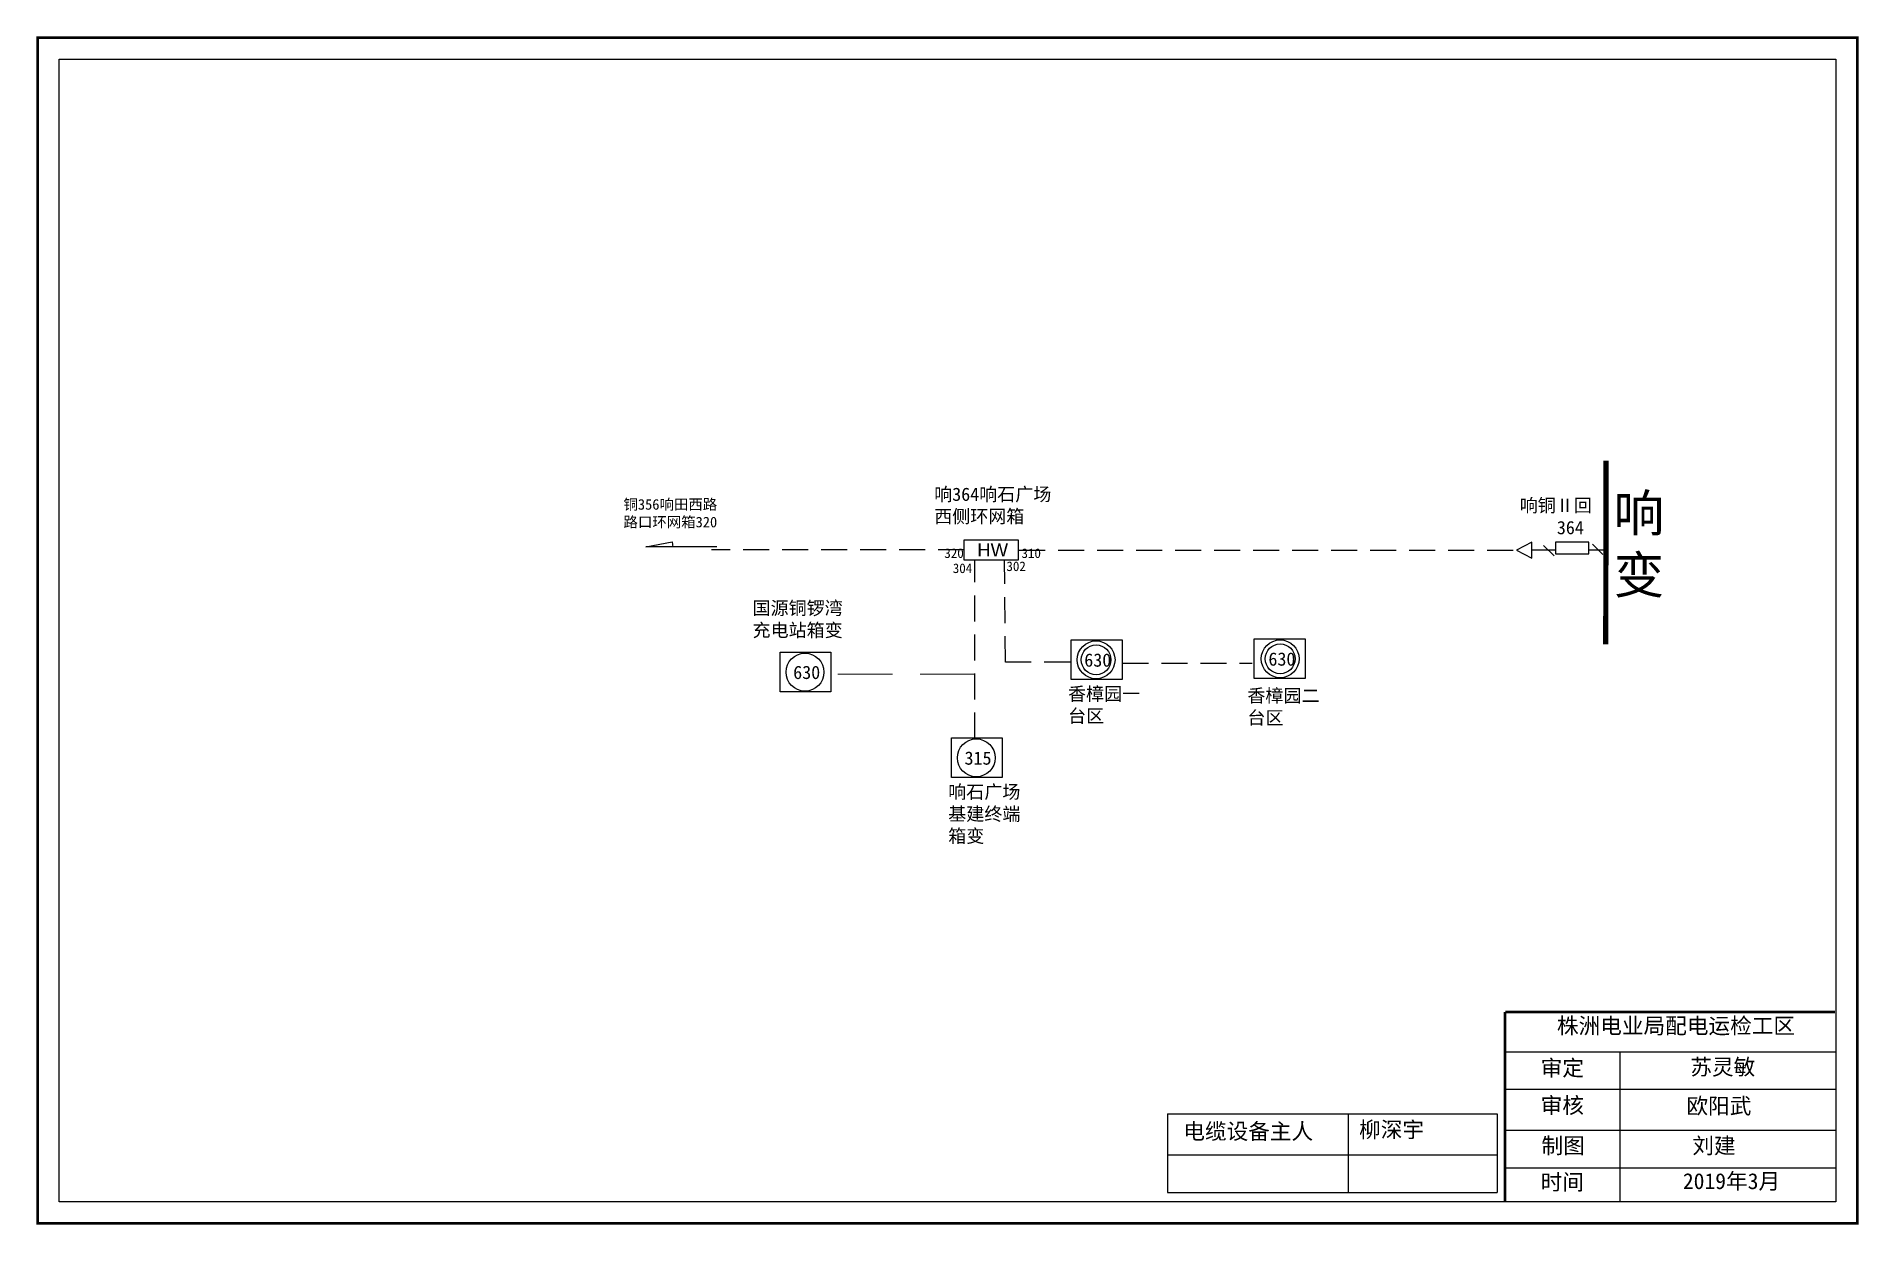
# Model space of a CAD drawing. Extents: x 450 to 795, y -20 to 204.
import ezdxf

# ---------------------------------------------------------------- set-up
doc = ezdxf.new("R2010")
doc.units = 0
doc.header["$LTSCALE"] = 0.774411
doc.linetypes.add('ACAD_ISO02W100', pattern=[15, 12, -3])
doc.linetypes.add('DASHED2', pattern=[9.525, 6.35, -3.175])
doc.layers.get('0').update_dxf_attribs({"linetype": 'CONTINUOUS'})
doc.styles.get("Standard").update_dxf_attribs({"font": '', "height": 2.5})
doc.styles.add('仿宋_txtstyle_2.50_0_0', font='simsun.ttc', dxfattribs={"height": 2.5})
doc.styles.add('字体', font='', dxfattribs={"height": 2.5})
doc.styles.add('宋体_txtstyle_2.00_0_0', font='SIMSUN.TTC', dxfattribs={"height": 2})
doc.styles.add('楷体_GB2312_txtstyle_2.50_0_0', font='SIMKAI.TTF', dxfattribs={"height": 2.5})
doc.styles.get('Standard').set_extended_font_data('SimSun')
doc.styles.get('字体').set_extended_font_data('楷体_GB2312')

msp = doc.modelspace()

# ---------------------------------------------------------------- linework, layer by layer
at = {"linetype": 'Continuous'}
for p, q in [((565.29, 108.03), (570.28, 108.96)), ((578.68, 108.03), (565.29, 108.03)), ((570.28, 108.96), (570.37, 108)), ((732.78, 108.95), (729.9, 107.43)), ((729.9, 107.43), (732.77, 105.91)), ((732.77, 105.91), (732.77, 108.95)), ((735.01, 108.32), (736.99, 106.34)), ((744.24, 108.56), (746.22, 106.58)), ((727.75, 12.66), (790.12, 12.66)), ((749.4, 12.65), (749.4, -15.68)), ((727.75, 5.56), (790.12, 5.56)), ((663.87, 0.93), (726.24, 0.93)), ((663.87, 0.93), (663.87, -13.93)), ((698.08, 0.93), (698.08, -13.93)), ((726.24, 0.93), (726.24, -13.93)), ((727.75, -2.2), (790.12, -2.2)), ((663.87, -6.83), (726.24, -6.83)), ((727.75, -9.3), (790.12, -9.3)), ((663.87, -13.93), (726.24, -13.93))]:
    msp.add_line(p, q, dxfattribs=at)
at = {"linetype": 'DASHED2'}
for p, q in [((625.46, 107.5), (577.72, 107.5)), ((635.83, 107.43), (729.88, 107.42)), ((737.29, 107.43), (732.82, 107.43)), ((627.48, 71.83), (627.48, 105.43)), ((633.25, 86.27), (633.1, 105.51)), ((645.49, 86.27), (633.25, 86.27)), ((655.41, 86.07), (679.89, 86.07))]:
    msp.add_line(p, q, dxfattribs=at)
at = {"color": 0, "linetype": 'Continuous'}
for p, q in [((625.48, 109.35), (635.69, 109.35)), ((625.48, 105.55), (625.48, 109.35)), ((635.69, 109.35), (635.69, 105.55)), ((635.69, 105.55), (625.48, 105.55))]:
    msp.add_line(p, q, dxfattribs=at)
at = {"linetype": 'ACAD_ISO02W100'}
msp.add_line((743.64, 107.47), (746.73, 107.48), dxfattribs=at)
at = {"color": 7, "linetype": 'DASHED2', "lineweight": 0, "ltscale": 2.107879}
msp.add_line((627.48, 83.97), (600.57, 83.97), dxfattribs=at)
at = {"linetype": 'Continuous', "const_width": 0.5}
msp.add_lwpolyline([(450.32, 204.22), (794.3, 204.22), (794.3, -19.75), (450.32, -19.75)], close=True, dxfattribs=at)
at = {"linetype": 'Continuous'}
for points in [[(454.37, 200.17), (790.25, 200.17), (790.25, -15.7), (454.37, -15.7)], [(743.54, 108.95), (737.28, 108.95), (737.28, 106.72), (743.54, 106.72)], [(645.69, 82.97), (645.69, 90.47), (655.31, 90.47), (655.31, 82.97)], [(680.28, 83.16), (680.28, 90.66), (689.9, 90.66), (689.9, 83.16)], [(590.66, 80.64), (590.66, 88.14), (600.28, 88.14), (600.28, 80.64)], [(623.05, 64.45), (623.05, 71.95), (632.67, 71.95), (632.67, 64.45)]]:
    msp.add_lwpolyline(points, close=True, dxfattribs=at)
for points, const_width in [([(746.79, 124.35), (746.76, 89.62)], 1), ([(727.72, 20.16), (727.72, -15.57)], 0.5), ([(727.75, 20.16), (790.12, 20.16)], 0.5)]:
    msp.add_lwpolyline(points, dxfattribs=dict(at, const_width=const_width))
for centre, radius in [((650.4, 86.69), 3.58), ((685.2, 86.88), 3.58), ((685.2, 86.88), 2.81), ((595.37, 84.37), 3.58), ((650.4, 86.69), 2.81), ((627.75, 68.17), 3.58)]:
    msp.add_circle(centre, radius, dxfattribs=at)

# ---------------------------------------------------------------- texts
at = {"color": 1, "linetype": 'Continuous', "lineweight": 0, "ltscale": 2.107879, "true_color": 0xff0000, "insert": (561.05, 117.06), "char_height": 2, "attachment_point": 1, "style": '宋体_txtstyle_2.00_0_0'}
msp.add_mtext('铜356响田西路^M^J路口环网箱320', dxfattribs=at)
at = {"linetype": 'Continuous', "attachment_point": 1}
for s, insert, char_height, width, style in [('{\\fSimSun|b0|i0|c134|p2;响364响石广场西侧环网箱}', (619.79, 119.23), 2.5, 24.2222, '字体'), ('响  变', (748.25, 117.91), 7, 6.114, '字体'), ('{\\fKaiTi_GB2312|b0|i0|c134|p32;\\H0.72x;320}', (621.71, 107.74), 2.5, 13.9826, '字体'), ('{\\fArial|b0|i0|c0|p32;HW}', (627.94, 108.72), 2.5, 13.9826, '字体'), ('{\\fKaiTi_GB2312|b0|i0|c134|p32;\\H0.72x;310}', (636.3, 107.73), 2.5, 13.9826, '字体'), ('{\\fSimSun|b0|i0|c134|p2;\\H0.72x;304}', (623.31, 104.89), 2.5, 13.9826, '字体'), ('{\\fSimSun|b0|i0|c134|p2;\\H0.72x;302}', (633.45, 105.27), 2.5, 13.9826, '字体'), ('{\\fSimSun|b0|i0|c134|p2;630}', (648.17, 87.9), 2.5, 13.9826, '字体'), ('{\\fSimSun|b0|i0|c134|p2;630}', (682.98, 88.09), 2.5, 13.9826, '字体'), ('630', (593.14, 85.57), 2.5, 13.9826, '仿宋_txtstyle_2.50_0_0'), ('{\\fSimSun|b0|i0|c134|p2;香樟园一台区}', (645.1, 81.52), 2.5, 13.9826, '字体'), ('{\\fSimSun|b0|i0|c134|p2;香樟园二台区}', (679.01, 81.17), 2.5, 13.9826, '字体'), ('{\\fSimSun|b0|i0|c134|p2;315}', (625.53, 69.38), 2.5, 13.9826, '楷体_GB2312_txtstyle_2.50_0_0'), ('响石广场基建终端箱变', (622.45, 63), 2.5, 13.9826, '仿宋_txtstyle_2.50_0_0'), ('株洲电业局配电运检工区', (737.53, 19.06), 3, 82.0179, '字体'), ('审定', (734.45, 11.1), 3, 23.4615, '字体'), ('{\\fSimSun|b0|i0|c134|p2;苏灵敏}', (762.75, 11.28), 3, 23.4615, '字体'), ('审核', (734.45, 4.03), 3, 23.4615, '字体'), ('{\\fSimSun|b0|i0|c134|p2;欧阳武}', (762.01, 3.92), 3, 33.0539, '字体'), ('电缆设备主人', (666.89, -0.88), 3, 58.56, '字体'), ('柳深宇', (700.12, -0.56), 3, 33.0539, '字体'), ('制图', (734.61, -3.59), 3, 23.4615, '字体'), ('{\\fSimSun|b0|i0|c134|p2;刘建}', (763.12, -3.59), 3, 23.4615, '字体'), ('时间', (734.45, -10.47), 3, 23.4615, '字体'), ('{\\fSimSun|b0|i0|c134|p2;2019年3月}', (761.33, -10.3), 3, 23.4615, '字体')]:
    msp.add_mtext(s, dxfattribs=dict(at, insert=insert, char_height=char_height, width=width, style=style))
at = {"color": 0, "linetype": 'Continuous', "insert": (730.48, 117.12), "char_height": 2.5, "width": 30.2963, "attachment_point": 1, "style": '字体'}
msp.add_mtext('{\\fSimSun|b0|i0|c134|p2;响铜Ⅱ回}', dxfattribs=at)
at = {"color": 0, "linetype": 'Continuous', "insert": (737.51, 112.93), "char_height": 2.5, "width": 5.6554, "attachment_point": 1}
msp.add_mtext('364', dxfattribs=at)
at = {"color": 7, "linetype": 'DASHED2', "lineweight": 0, "ltscale": 2.107879, "insert": (585.45, 97.72), "char_height": 2.5, "attachment_point": 1, "style": '仿宋_txtstyle_2.50_0_0'}
msp.add_mtext('国源铜锣湾^M^J充电站箱变', dxfattribs=at)

doc.saveas('drawing.dxf')
